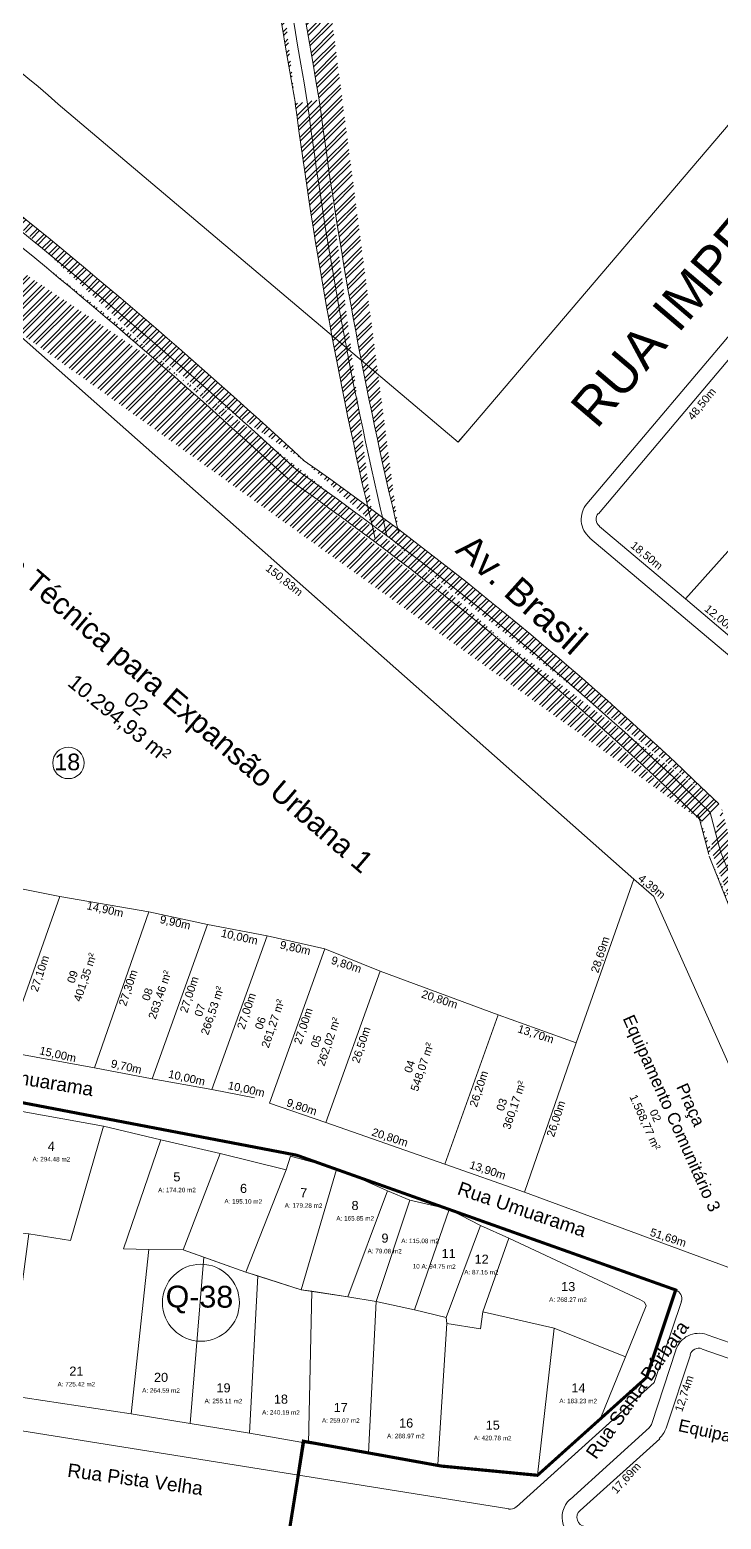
# Model space of a CAD drawing. Header units: metres. Extents: x 3808 to 8215, y 2374 to 6187.
# Drawn here: x 6947.7 to 7062, y 3753.2 to 3999.4 of the extents above; entities that cross this region are included whole.
import ezdxf
from ezdxf.enums import TextEntityAlignment as Align

# ---------------------------------------------------------------- set-up
doc = ezdxf.new("R2010")
doc.units = ezdxf.units.M
for name, color, linetype in [('0 - Cotas', 7, 'Continuous'), ('0 - CÓRREGO', 5, 'Continuous'), ('0 - Nome das Ruas', 7, 'Continuous'), ('0 - Número Dos Lotes', 7, 'Continuous'), ('0 - QUADRAS', 7, 'Continuous'), ('0 - Área Dos Lotes', 1, 'Continuous'), ('Fluxo', 170, 'Continuous'), ('Nomes-Ruas', 7, 'Continuous'), ('PDF_Boundary-Lotes', 7, 'Continuous'), ('PDF_CORREGO', 5, 'Continuous'), ('PDF_Meio-Fio', 32, 'Continuous'), ('PDF_Numeração_Quadras', 7, 'Continuous'), ('PDF_Perímetro', 5, 'Continuous'), ('PDF_REGIAO_POLILINHAS', 7, 'Continuous'), ('PDF_Text', 7, 'Continuous'), ('PDF_Vértices_Quadras', 7, 'Continuous'), ('vista', 7, 'Continuous')]:
    doc.layers.add(name, color=color, linetype=linetype)
doc.layers.add('0 - LINHAS DE QUADRA E LOTES', color=7, linetype='Continuous', lineweight=5)
doc.layers.add('PDF_IDENT_DAS_QUADRAS', color=40, linetype='Continuous', true_color=0xffbf00)
doc.layers.add('PDF_MEIO_FIO', color=7, linetype='Continuous', true_color=0xdd6e00)
doc.styles.add('PDF Arial', font='arial.ttf')
doc.styles.add('pedro', font='arial.ttf', dxfattribs={"height": 3})
doc.styles.add('REGUA100', font='arial.ttf')
doc.styles.get("Standard").update_dxf_attribs({"font": 'arial.ttf'})
pattern_1 = [(45, (-2381.88947562729, -48.24850846779464), (-1.01027881362028, 1.01027881362028), []), (45, (-2381.21595612729, -48.24850846779464), (-1.01027881362028, 1.01027881362028), [])]

msp = doc.modelspace()

# ---------------------------------------------------------------- hatches: boundary and pattern name
at = {"layer": '0 - CÓRREGO', "lineweight": 5}
h = msp.add_hatch(dxfattribs=at)
h.set_pattern_fill('ANSI32', color=256, scale=0.15)
h.set_pattern_definition(pattern_1)
edge = h.paths.add_edge_path()
edge.add_line((6960.809217895082, 4286.119097216542), (6963.75566739644, 4289.828752163669))
edge.add_line((6963.75566739644, 4289.828752163669), (6964.573617281086, 4287.471612378254))
edge.add_arc((6939.616213461934, 4278.504639535824), 22.51940058427133, 351.611340436754, 379.7629108119134)
edge.add_arc((6939.616213461934, 4278.504639535824), 26.51940058427133, 351.611340436754, 379.7629108119134)
edge.add_arc((22506.32079710884, 4680.805465402805), 15549.74618658065, 181.4958909241575, 181.8472040533053)
edge.add_arc((22506.32079710884, 4680.805465402805), 15545.74618658065, 181.4958909241575, 181.8472040533053)
edge.add_arc((8008.655046711727, 4261.554403087668), 1047.216031640977, 184.4951346136521, 189.580790023215)
edge.add_arc((8008.655046711727, 4261.554403087668), 1043.216031640977, 184.4951346136521, 189.580790023215)
edge.add_arc((9748.157511621615, 4465.982299793514), 2797.863790092237, 187.7782709550327, 189.854874081771)
edge.add_arc((9748.157511621615, 4465.982299793514), 2793.863790092237, 187.7782709550327, 189.854874081771)
edge.add_arc((7665.026298025401, 4073.659420045936), 678.9880633398619, 187.3150919157511, 193.4907100843166)
edge.add_arc((7665.026298025401, 4073.659420045936), 674.9880633398619, 187.3150919157511, 193.4907100843166)
h = msp.add_hatch(dxfattribs=at)
h.set_pattern_fill('ANSI32', color=256, scale=0.15)
h.set_pattern_definition(pattern_1)
edge = h.paths.add_edge_path()
edge.add_line((6746.705901864575, 4029.990698889178), (6743.151940442453, 4026.712168751607))
edge.add_arc((7694.232524978364, 8099.049466840124), 4177.923642019789, 256.8916253175823, 258.6357735789351)
edge.add_arc((7694.232524978364, 8099.049466840124), 4181.923642019789, 256.8543891551714, 258.6357735789351)
edge.add_arc((6841.241473086199, 3821.720435294137), 183.7420215388958, 72.21587906899022, 80.70423775826902)
edge.add_arc((6841.241473086199, 3821.720435294137), 179.7420215388958, 72.21587906899022, 80.70423775826902)
edge.add_arc((6885.628943879886, 3928.273109142275), 69.42826787569625, 48.83966313815961, 80.50570475681236)
edge.add_arc((6885.628943879886, 3928.273109142275), 65.42826787569625, 48.83966313815961, 80.50570475681236)
edge.add_arc((6330.096616958616, 3209.889192277755), 977.4401513045957, 47.28916405743337, 52.04690334720485)
edge.add_arc((6330.096616958616, 3209.889192277755), 973.4401513045957, 47.28916405743337, 52.04690334720485)
edge.add_arc((6665.936803858201, 3463.206726123866), 568.485486811312, 45.90158815338297, 54.89166515651734)
edge.add_arc((6665.936803858201, 3463.206726123866), 564.485486811312, 45.90158815338297, 54.89166515651734)
edge.add_line((7061.541812731276, 3871.462069836141), (7058.758241167528, 3868.589487487542))
at = {"layer": 'Fluxo', "lineweight": 5}
h = msp.add_hatch(dxfattribs=at)
h.set_pattern_fill('ANSI32', color=256, scale=0.15)
h.set_pattern_definition([(45, (-581.2740443711627, 256.0805453944058), (-1.01027881362028, 1.01027881362028), []), (45, (-580.6005248711626, 256.0805453944058), (-1.01027881362028, 1.01027881362028), [])])
edge = h.paths.add_edge_path()
edge.add_line((7150.681521946321, 3679.275331622927), (7170.255007865721, 3655.807379512847))
edge.add_line((7170.255007865721, 3655.807379512847), (7172.842412100941, 3652.840074120737))
edge.add_line((7172.842412100941, 3652.840074120737), (7167.183208311452, 3653.245339798402))
edge.add_line((7147.609722392052, 3676.713291908482), (7167.183208311452, 3653.245339798402))
edge.add_line((7137.967197079627, 3704.103175807438), (7150.924197773823, 3678.909007790946))
edge.add_line((7134.410045870355, 3702.273783756955), (7147.367046564551, 3677.079615740463))
edge.add_line((7130.18048445017, 3723.722515300839), (7138.047234871648, 3703.927097573595))
edge.add_line((7126.463257656857, 3722.245279718042), (7134.330008078335, 3702.449861990798))
edge.add_line((7120.398409490243, 3741.138083030729), (7130.064743341468, 3723.964915443978))
edge.add_line((7116.912664914335, 3739.176047161655), (7126.57899876556, 3722.002879574904))
edge.add_line((7113.298130102153, 3752.286415048084), (7120.342213812887, 3741.23183112248))
edge.add_line((7109.924776880957, 3750.136882995508), (7116.968860591692, 3739.082299069904))
edge.add_line((7099.973115115035, 3770.93596940377), (7113.23861582576, 3752.37455174264))
edge.add_line((7096.718790446626, 3768.610163962082), (7109.984291157351, 3750.048746300952))
edge.add_line((7092.629578795003, 3788.619757010119), (7096.382995662766, 3769.389922646512))
edge.add_line((7096.555493031133, 3789.386045082947), (7100.308909898896, 3770.156210719339))
edge.add_line((7086.856445415829, 3801.29193624278), (7092.76936239929, 3788.18068554032))
edge.add_line((7088.679618929606, 3802.114151748993), (7094.592535913068, 3789.002901046533))
edge.add_line((7090.502792443384, 3802.936367255207), (7096.415709426846, 3789.825116552747))
edge.add_line((7076.966333082729, 3825.112131258497), (7090.386083801718, 3803.157213415554))
edge.add_line((7073.553403338506, 3823.026007925376), (7086.973154057495, 3801.071090082433))
edge.add_line((7059.980961684984, 3862.819820267015), (7068.25904546183, 3841.944652481921))
edge.add_line((7058.214982637915, 3869.520206201571), (7059.905073180144, 3863.05149924731))
edge.add_line((7062.085071260888, 3870.531351122112), (7063.775161803116, 3864.062644167851))
edge.add_line((7063.699273298275, 3864.294323148147), (7071.977357075121, 3843.419155363054))
edge.add_line((7072.045998082421, 3843.214444478826), (7077.187665024562, 3824.601610148275))
edge.add_line((7068.190404454531, 3842.149363366149), (7073.332071396672, 3823.536529035598))

# ---------------------------------------------------------------- linework, layer by layer
at = {"layer": '0 - CÓRREGO', "lineweight": 5}
msp.add_line((7061.541812731276, 3871.462069836141), (7058.758241167528, 3868.589487487542), dxfattribs=at)
for centre, radius, start, end in [((9748.157511621615, 4465.982299793514), 2797.863790092237, 187.7782709550262, 189.8548740817819), ((9748.157511621615, 4465.982299793514), 2795.863790092237, 187.7782709550262, 189.8548740817819), ((9748.157511621615, 4465.982299793514), 2793.863790092237, 187.7782709550262, 189.8548740817819), ((7665.026298025401, 4073.659420045936), 678.9880633398619, 187.3150919157609, 193.4907100843166), ((7665.026298025401, 4073.659420045936), 676.9880633398619, 187.3150919157609, 193.4907100843166), ((7665.026298025401, 4073.659420045936), 674.9880633398619, 187.3150919157609, 193.4907100843166), ((6330.096616958616, 3209.889192277755), 977.4401513045957, 47.28916405742453, 52.04690334720485), ((6330.096616958616, 3209.889192277755), 975.4401513045957, 47.28916405742453, 52.04690334720485), ((6330.096616958616, 3209.889192277755), 973.4401513045957, 47.28916405742453, 52.04690334720485), ((6665.936803858201, 3463.206726123866), 566.485486811312, 45.90158815338751, 54.89166515652484), ((6665.936803858201, 3463.206726123866), 568.485486811312, 45.90158815338751, 54.89166515652484), ((6665.936803858201, 3463.206726123866), 564.485486811312, 45.90158815338751, 54.89166515652484)]:
    msp.add_arc(centre, radius, start, end, dxfattribs=at)
at = {"layer": '0 - LINHAS DE QUADRA E LOTES', "lineweight": 5}
msp.add_arc((6868.38866598679, 3895.107768801785), 124.5316989022546, 47.60213908670288, 79.92890279811142, dxfattribs=at)
at = {"layer": 'Defpoints', "lineweight": 5}
for points in [[(7018.504633032521, 3931.233305761965), (6952.357254542448, 3987.072001889723)], [(7018.466770285556, 3931.265267821092), (7020.084891286599, 3933.089832941445)]]:
    msp.add_lwpolyline(points, dxfattribs=at)
at = {"layer": 'PDF_Boundary-Lotes', "lineweight": 5}
for points in [[(6959.843157082026, 3818.177306794275), (6946.432199252898, 3820.598138196634), (6938.345967437846, 3801.354392006047), (6947.538571767688, 3800.374970080373), (6954.394597422636, 3799.275020342313)], [(6969.34553709792, 3815.94020468965), (6959.843157082026, 3818.177306794275), (6954.394597422636, 3799.275020342313), (6947.538571767688, 3800.374970080373), (6944.001282658494, 3773.706360450463), (6964.418123060964, 3770.649755187826), (6967.36300157729, 3797.810085816148), (6963.17633213058, 3797.871503316122)], [(6979.143777499251, 3813.634097043154), (6969.34553709792, 3815.94020468965), (6963.17633213058, 3797.871503316122), (6967.36300157729, 3797.810085816148), (6973.028283129191, 3797.757350521458)], [(6990.067609913101, 3810.982271865287), (6979.143777499251, 3813.634097043154), (6973.028283129191, 3797.757350521458), (6983.409157754716, 3794.025937025654)], [(6998.394255289945, 3811.01590652304), (6996.665096671913, 3811.627180031251), (6990.793892657769, 3813.204531125715), (6990.067609913101, 3810.982271865287), (6983.409157754716, 3794.025937025654), (6992.553284582612, 3791.144497716265)], [(7006.826419015174, 3807.489440186893), (7000.355501846868, 3810.329704555636), (6998.394255289945, 3811.01590652304), (6992.553284582612, 3791.144497716265), (7000.221273112679, 3789.95915332835)], [(7010.505668177487, 3805.965799689706), (7006.826419015174, 3807.489440186893), (7000.221273112679, 3789.95915332835), (7004.954349457671, 3789.208774573006)], [(7016.98567189247, 3804.412830086518), (7016.521496014687, 3804.562687004911), (7010.505668177487, 3805.965799689706), (7004.954349457671, 3789.208774573006), (7011.260114762986, 3787.800428792878)], [(7022.186373225194, 3801.744044839475), (7017.386075323705, 3804.257050250804), (7016.98567189247, 3804.412830086518), (7011.260114762986, 3787.800428792878), (7016.521829254293, 3786.5524061218)], [(7026.852513494278, 3799.636675954712), (7022.186373225194, 3801.744044839475), (7016.521829254293, 3786.5524061218), (7016.616595931421, 3785.53204697707), (7022.161635151536, 3784.696273571872), (7022.579521854136, 3787.468793181928)], [(7026.852513494278, 3799.636675954712), (7022.579521854136, 3787.468793181928), (7034.344241907717, 3784.766421036138), (7046.136102740539, 3780.040409530862), (7049.563948948216, 3788.495575103386), (7049.284477670756, 3789.080683134946), (7048.535597420186, 3789.525710616784)], [(6976.422827918711, 3796.528880587718), (6973.028283129191, 3797.757350521458), (6967.36300157729, 3797.810085816148), (6964.418123060964, 3770.649755187826), (6974.186059053695, 3769.016219688719)], [(6985.393406158934, 3793.438355186727), (6983.409157754716, 3794.025937025654), (6976.422827918711, 3796.528880587718), (6974.186059053695, 3769.016219688719), (6983.982919811045, 3767.417531871542)], [(6994.281753378652, 3790.886934122717), (6992.553284582612, 3791.144497716265), (6985.393406158934, 3793.438355186727), (6983.982919811045, 3767.417531871542), (6993.756778721098, 3765.720223925887)], [(7004.954349457671, 3789.208774573006), (7000.221273112679, 3789.95915332835), (6994.281753378652, 3790.886934122717), (6993.756778721098, 3765.720223925887), (7003.646336689607, 3764.162306707964)], [(7016.616595931421, 3785.53204697707), (7016.521829254293, 3786.5524061218), (7011.260114762986, 3787.800428792878), (7004.954349457671, 3789.208774573006), (7003.646336689607, 3764.162306707964), (7015.142741478382, 3762.271207615305)], [(7034.344241907717, 3784.766421036138), (7022.579521854136, 3787.468793181928), (7022.161635151536, 3784.696273571872), (7016.616595931421, 3785.53204697707), (7015.142741478382, 3762.271207615305), (7031.614086919712, 3760.488386159001)]]:
    msp.add_lwpolyline(points, close=True, dxfattribs=at)
msp.add_lwpolyline([(7042.050289508085, 3770.012554998008), (7046.136102740539, 3780.040409530862), (7034.344241907717, 3784.766421036138), (7031.614086919712, 3760.488386159001), (7037.136243153324, 3765.439516281472), (7041.853739073121, 3769.704848777928, 0.05760684462461117), (7042.018780515532, 3770.013648733855)], format="xyb", dxfattribs=at)
at = {"layer": 'PDF_CORREGO', "lineweight": 5}
for p, q in [((7060.150026949402, 3870.025778661841), (7061.84011749163, 3863.557071707581)), ((7058.214982637915, 3869.520206201571), (7059.905073180144, 3863.05149924731)), ((7059.980961684984, 3862.819820267015), (7068.25904546183, 3841.944652481921)), ((7061.84011749163, 3863.557071707581), (7070.118201268476, 3842.681903922487))]:
    msp.add_line(p, q, dxfattribs=at)
at = {"layer": 'PDF_IDENT_DAS_QUADRAS', "color": 7, "lineweight": 5}
msp.add_circle((6954.065936303504, 3878.202404807066), 2.596525339575952, dxfattribs=at)
at = {"layer": 'PDF_Meio-Fio', "lineweight": 5}
for points in [[(6910.656784284393, 3828.692718977365), (6913.550925870216, 3828.350450555953), (6991.773481203246, 3813.391995014003), (7054.470288400277, 3791.073899225046)], [(7055.384320513836, 3789.196953154593), (7050.90500207005, 3775.787779310838), (7032.654284282379, 3759.330705752513)], [(7026.858579688628, 3754.900911215056), (6897.835383315597, 3775.593629434554)], [(7050.90500207005, 3775.787779310838), (7028.110336950255, 3755.274459347653)], [(7031.648934601647, 3760.459461394389), (7041.651265720834, 3769.460915004398)]]:
    msp.add_lwpolyline(points, dxfattribs=at)
for centre, radius, start, end in [((7053.925053255646, 3789.672499149249), 1.517148750279239, 341.553119142363, 70.42718660951368), ((7040.614030852562, 3770.586673721869), 1.517128620975352, 311.9682439233499, 337.8084874095096), ((7027.044172976471, 3756.365467607301), 1.517203812719731, 260.892882564175, 311.9659105557424)]:
    msp.add_arc(centre, radius, start, end, dxfattribs=at)
at = {"layer": 'PDF_MEIO_FIO', "lineweight": 5}
for p, q in [((7039.746560692406, 3921.016285874472), (7095.687897022904, 3987.24095608925)), ((7177.286151394684, 3799.67294603994), (7040.260727386621, 3915.360452238117)), ((7087.998891402712, 3773.759430525315), (7059.616889882092, 3783.682847723648)), ((7054.47522293995, 3781.163430921999), (7050.516139394503, 3769.029096938546)), ((7050.10480603913, 3768.360680236067), (7036.993555336671, 3756.483429599722))]:
    msp.add_line(p, q, dxfattribs=at)
for centre, radius, start, end in [((7042.805804662142, 3918.4711336294), 3.984748381143245, 139.8278104618447, 229.828273021978), ((7058.254312404641, 3779.955407208173), 3.984522528053084, 70.74523284205914, 161.8713786994829), ((7049.051081459414, 3769.517215582134), 1.516357570459245, 312.2157810186634, 341.88002630489), ((7039.641484423121, 3753.527003012226), 3.984766849341566, 132.2156000436649, 262.7986952921834)]:
    msp.add_arc(centre, radius, start, end, dxfattribs=at)
at = {"layer": 'PDF_Numeração_Quadras', "lineweight": 5}
msp.add_circle((6975.964928835539, 3788.9927766683), 6.362953409393868, dxfattribs=at)
at = {"layer": 'PDF_Perímetro', "color": 1, "lineweight": 5}
msp.add_lwpolyline([(6702.515696223604, 3920.559042767668, 0.4981599755889964, 0.4981599755889964, 0), (6770.368676220774, 3864.886173449984, 0.4695406158127238, 0.4695406158127238, 0), (6789.557129999407, 3853.932453177047, 0.5300652634984775, 0.5300652634984775, 0), (6799.48271312313, 3850.255237929818, 0.4877521343677207, 0.4877521343677207, 0), (6820.268701125157, 3843.743419630071, 0.5278985257581943, 0.5278985257581943, 0), (6831.069531919252, 3841.72339600034, 0.5057750269998731, 0.5057750269998731, 0), (6853.92398550206, 3837.526332001485, 0.5278620894440016, 0.5278620894440016, 0), (6870.691536239822, 3835.497650045974, 0.4881117059724525, 0.4881117059724525, 0), (6899.750173540812, 3829.947128337554, 0.5277519106642188, 0.5277519106642188, 0), (6913.550925870216, 3828.350450555953, 0.5059318827093795, 0.5059318827093795, 0), (6991.790905044209, 3813.377532631698, 0.5018746974417003, 0.5018746974417003, 0), (7054.435440718348, 3791.10282398966, 0.5391622106651102, 0.5391622106651102, 0), (7049.604481825879, 3776.631830579931, 0.4944655432111261, 0.4944655432111261, 0), (7031.599624537407, 3760.470962318034, 0.5272882686978697, 0.5272882686978697, 0), (7015.682535637349, 3761.999728721146, 0.5141308202007501, 0.5141308202007501, 0), (6992.95004894131, 3766.095556043857, 0.5281321418702657, 0.5281321418702657, 0), (6989.100224858102, 3742.099466251543, 0.5096860700758394, 0.5096860700758394, 0)], format="xyseb", dxfattribs=at)
at = {"layer": 'PDF_Perímetro', "lineweight": 5}
for points in [[(7054.400593036412, 3791.131748754272), (7049.54070937933, 3776.625907662609), (7031.620009837031, 3760.424613712455)], [(6989.042375328875, 3742.029770887676), (6992.763964696999, 3766.367724760012)]]:
    msp.add_lwpolyline(points, dxfattribs=at)
at = {"layer": 'PDF_REGIAO_POLILINHAS', "lineweight": 5}
for p, q in [((6934.302135622341, 3959.173944088171), (7047.521641688289, 3859.01427205526)), ((7041.700394130422, 3919.370952452987), (7073.01314580806, 3956.545204444667)), ((7056.045644898994, 3905.334201700941), (7089.415063353491, 3942.714120370308)), ((7089.415063353491, 3942.714120370308), (7056.045644898994, 3905.334201700941)), ((7056.045644898994, 3905.334201700941), (7041.854644138685, 3917.262869006709)), ((7065.197812056006, 3897.570284618309), (7056.045644898994, 3905.334201700941)), ((6936.153135721513, 3859.425605410632), (6952.657886605785, 3856.134938567662)), ((6952.657886605785, 3856.134938567662), (6936.153135721513, 3859.425605410632)), ((7038.009557845328, 3831.917687270176), (7047.521641688289, 3859.01427205526)), ((7047.521641688289, 3859.01427205526), (7038.009557845328, 3831.917687270176)), ((7047.521641688289, 3859.01427205526), (7050.812308531261, 3856.134938567662)), ((6952.657886605785, 3856.134938567662), (6943.608552787616, 3830.529437195799)), ((6943.608552787616, 3830.529437195799), (6952.657886605785, 3856.134938567662)), ((6952.657886605785, 3856.134938567662), (6967.363054060307, 3853.615521766013)), ((6967.363054060307, 3853.615521766013), (6952.657886605785, 3856.134938567662)), ((7050.812308531261, 3856.134938567662), (7078.371643341136, 3794.383518592546)), ((6967.363054060307, 3853.615521766013), (6958.365136911561, 3827.804353716464)), ((6958.365136911561, 3827.804353716464), (6967.363054060307, 3853.615521766013)), ((6977.029387911533, 3851.507438319735), (6967.363054060307, 3853.615521766013)), ((6977.029387911533, 3851.507438319735), (6967.928637423945, 3826.004770286714)), ((6967.928637423945, 3826.004770286714), (6977.029387911533, 3851.507438319735)), ((6977.029387911533, 3851.507438319735), (6986.901388440444, 3849.656438220563)), ((6986.901388440444, 3849.656438220563), (6977.029387911533, 3851.507438319735)), ((6986.901388440444, 3849.656438220563), (6977.749221283434, 3824.205186856964)), ((6977.749221283434, 3824.205186856964), (6986.901388440444, 3849.656438220563)), ((6986.901388440444, 3849.656438220563), (6996.464888952828, 3847.496938104864)), ((6996.464888952828, 3847.496938104864), (6986.901388440444, 3849.656438220563)), ((6996.464888952828, 3847.496938104864), (6987.312721795816, 3821.994270071844)), ((6987.312721795816, 3821.994270071844), (6996.464888952828, 3847.496938104864)), ((6996.464888952828, 3847.496938104864), (7005.565639440417, 3843.794937906522)), ((7005.565639440417, 3843.794937906522), (6996.464888952828, 3847.496938104864)), ((7005.565639440417, 3843.794937906522), (6996.619138961091, 3818.755019898295)), ((6996.619138961091, 3818.755019898295), (7005.565639440417, 3843.794937906522)), ((7005.565639440417, 3843.794937906522), (7025.103973820554, 3836.596604187525)), ((7025.103973820554, 3836.596604187525), (7005.565639440417, 3843.794937906522)), ((7025.103973820554, 3836.596604187525), (7016.260306680072, 3811.916602865248)), ((7016.260306680072, 3811.916602865248), (7025.103973820554, 3836.596604187525)), ((7025.103973820554, 3836.596604187525), (7038.009557845328, 3831.917687270176)), ((7038.009557845328, 3831.917687270176), (7025.103973820554, 3836.596604187525)), ((6958.365136911561, 3827.804353716464), (6943.608552787616, 3830.529437195799)), ((7038.009557845328, 3831.917687270176), (7029.422974051952, 3807.28910261732)), ((7029.422974051952, 3807.28910261732), (7038.009557845328, 3831.917687270176)), ((6967.928637423945, 3826.004770286714), (6958.365136911561, 3827.804353716464)), ((6977.749221283434, 3824.205186856964), (6967.928637423945, 3826.004770286714)), ((6984.844721663588, 3822.868353452009), (6977.749221283434, 3824.205186856964)), ((6996.619138961091, 3818.755019898295), (6987.312721795816, 3821.994270071844)), ((7016.260306680072, 3811.916602865248), (6996.619138961091, 3818.755019898295)), ((7029.422974051952, 3807.28910261732), (7016.260306680072, 3811.916602865248)), ((7078.011726655185, 3789.344684989248), (7029.422974051952, 3807.28910261732)), ((7058.79422317135, 3781.317680930263), (7087.176224691969, 3771.394263731931)), ((7052.881306187887, 3768.257846897224), (7056.891806402758, 3780.392180880678)), ((7038.638888758157, 3754.632429500551), (7051.801556130037, 3766.509680136896))]:
    msp.add_line(p, q, dxfattribs=at)
for centre, radius, start, end in [((7042.805885904515, 3918.471186388553), 1.516799626892841, 139.8288032953244, 229.828350580456), ((7058.254360645316, 3779.955055807311), 1.516861880627416, 70.74598212344715, 161.8709588893731), ((7049.050157577615, 3769.517990069404), 3.985539910495793, 312.2178651101097, 341.8698149846606), ((7039.649302342602, 3753.523331278231), 1.524754936392759, 132.3408850896949, 262.9270777392581)]:
    msp.add_arc(centre, radius, start, end, dxfattribs=at)
at = {"layer": 'PDF_Vértices_Quadras', "lineweight": 5}
msp.add_lwpolyline([(7054.400593036412, 3791.131748754272), (7049.54070937933, 3776.625907662609), (7031.620009837031, 3760.424613712455)], dxfattribs=at)
at = {"layer": 'vista', "lineweight": 5}
msp.add_line((7018.504633032521, 3931.233305761965), (7085.054816744677, 4009.418136975171), dxfattribs=at)

# ---------------------------------------------------------------- texts
at = {"layer": '0 - Cotas', "lineweight": 5}
for s, height, rotation, p in [('48,50m', 1.322445201168, 50.78170620082344, (7057.299922777308, 3934.754790279411)), ('18,50m', 1.322445201168, 320.7817062008234, (7046.840499590803, 3913.928922454758)), ('150,83m', 1.322445201168, 321.5750155804138, (6986.52920367728, 3910.146131679076)), ('12,00m', 1.322445201168, 320.7817062008234, (7059.061984695042, 3903.466733750962)), ('4,39m', 1.322445201168, 320.5343442502474, (7048.097131837322, 3858.898953932682)), ('14,90m', 1.322445201167999, 347.3854940673588, (6956.988649391514, 3854.041916314429)), ('9,90m', 1.322445201167999, 347.3854940673588, (6969.077197965097, 3851.771750803407)), ('10,00m', 1.322445201167999, 347.3854940673588, (6979.201342361211, 3849.495056684713)), ('9,80m', 1.322445201167999, 347.3854940673588, (6988.922505420126, 3847.560962178893)), ('28,69m', 1.322445201168, 71.80425444372776, (7041.620849712476, 3843.385840624346)), ('27,10m', 1.322445201168, 71.80425444372776, (6948.987861815897, 3840.265230563846)), ('9,80m', 1.322445201168, 341.8628510268387, (6997.3617877923, 3845.059276787583)), ('27,30m', 1.322445201168, 71.80425444372776, (6963.585807662831, 3837.907032583013)), ('27,00m', 1.322445201168, 71.80425444372776, (6973.69231045488, 3836.788009805103)), ('20,80m', 1.322445201168, 341.8628510268387, (7012.290378091681, 3839.472739696354)), ('27,00m', 1.322445201168, 71.80425444372776, (6983.150439089609, 3834.069606158852)), ('27,00m', 1.322445201168, 71.80425444372776, (6992.545667731013, 3831.591666273974)), ('26,50m', 1.322445201168, 71.80425444372776, (7002.104759328887, 3828.481914753283)), ('13,70m', 1.322445201168, 341.8628510268387, (7028.196590811901, 3833.732420567148)), ('15,00m', 1.322445201167999, 347.3854940673588, (6949.172619766875, 3830.078781028627)), ('9,70m', 1.322445201167999, 347.3854940673588, (6960.989618004895, 3827.932855495498)), ('10,00m', 1.322445201167999, 347.3854940673588, (6970.474560195648, 3826.209477430483)), ('10,00m', 1.322445201167999, 347.3854940673588, (6980.331902139626, 3824.32836882204)), ('26,20m', 1.322445201168, 71.80425444372776, (7021.555681260476, 3821.209379076274)), ('9,80m', 1.322445201168, 341.8628510268387, (6989.993610998393, 3821.525206542058)), ('26,00m', 1.322445201168, 71.80425444372776, (7034.308424662294, 3816.262274744013)), ('20,80m', 1.322445201168, 341.8628510268387, (7004.082229647915, 3816.656664004989)), ('13,90m', 1.322445201168, 341.8628510268387, (7020.237906004165, 3811.243282892967)), ('51,69m', 1.322445201168, 341.8628510268387, (7050.073454085333, 3800.097534840195)), ('12,74m', 1.322445201168, 71.80425444372776, (7055.501939673052, 3770.851159656441)), ('17,69m', 1.322445201168, 47.70233047119719, (7044.633117216516, 3757.305182266507))]:
    msp.add_text(s, height=height, rotation=rotation, dxfattribs=at).set_placement(p)
at = {"layer": '0 - Nome das Ruas', "lineweight": 5}
msp.add_text('Av. Brasil', height=4.426438328897151, rotation=318.1966883046413, dxfattribs=at).set_placement((7017.827016820716, 3913.151221032979))
at = {"layer": '0 - Número Dos Lotes', "lineweight": 5}
for s, height, rotation, p in [('09', 1.322445201168, 71.42628516364655, (6955.033357365956, 3841.677896804311)), ('08', 1.322445201168, 71.42628516364655, (6967.409243302914, 3838.77926562409)), ('07', 1.322445201168, 71.42628516364655, (6976.086162178989, 3836.158656459736)), ('06', 1.322445201168, 71.42628516364655, (6986.090911394883, 3834.024951650304)), ('Equipamento Comunitário 3', 2.037669845027127, 294.1535869636734, (7045.643488413522, 3835.992863269323)), ('05', 1.322445201168, 71.42628516364655, (6995.303264519153, 3831.020659876708)), ('04', 1.322445201168, 71.42628516364655, (7010.751918372366, 3826.847155826042)), ('Praça', 2.037669845027127, 294.1535869636734, (7054.471403045848, 3824.69187941498)), ('03', 1.322445201168, 71.42628516364655, (7025.979814570323, 3820.55064699637)), ('Equipamento Comunitário 4', 2.037669845027127, 347.5346601814571, (7054.722243371924, 3767.807193416129))]:
    msp.add_text(s, height=height, rotation=rotation, dxfattribs=at).set_placement(p)
at = {"layer": '0 - QUADRAS', "lineweight": 5}
msp.add_text('18', height=2.755094169099999, dxfattribs=at).set_placement((6951.734031221807, 3876.99274380522))
at = {"layer": '0 - Área Dos Lotes', "lineweight": 5}
for s, height, rotation, p in [('Reserva Técnica para Expansão Urbana 1', 3.5412, 319.3743310318605, (6931.584100427609, 3920.609816493806)), ('10.294,93 m²', 2.5, 320.7817062008235, (6953.756424176571, 3891.115243220184)), ('02', 2.5, 320.7817062008235, (6962.972943804613, 3888.287236391194)), ('401,35 m²', 1.322445201168, 71.42628516364655, (6956.098315137405, 3838.64415757306)), ('263,46 m²', 1.322445201168, 71.42628516364655, (6968.474201074362, 3835.745526392839)), ('266,53 m²', 1.322445201168, 71.42628516364655, (6977.151119950436, 3833.124917228485)), ('261,27 m²', 1.322445201168, 71.42628516364655, (6987.155869166331, 3830.991212419053)), ('262,02 m²', 1.322445201168, 71.42628516364655, (6996.368222290602, 3827.986920645457)), ('548,07 m²', 1.322445201168, 71.42628516364655, (7011.816876143815, 3823.81341659479)), ('360,17 m²', 1.322445201168, 71.42628516364655, (7027.044772341772, 3817.51690776512)), ('1.568,77 m²', 1.322445201168, 294.1491021156992, (7046.770961176001, 3823.049826540721)), ('02', 1.322445201168, 294.1491021156992, (7050.07288215252, 3820.589876448238))]:
    msp.add_text(s, height=height, rotation=rotation, dxfattribs=at).set_placement(p)
at = {"layer": 'Nomes-Ruas', "lineweight": 5, "style": 'REGUA100'}
for s, height, rotation, p in [('Rua Umuarama', 2.249999999999999, 350.7134724004634, (6936.091204379895, 3826.700613340268)), ('Rua Umuarama', 2.249999999999999, 341.1936714227998, (7018.177126362664, 3806.947384666557)), ('Rua Santa Bárbara', 2.25, 54.90922441408512, (7041.271475881083, 3762.961754076088)), ('Rua Pista Velha', 2.25, 352.1125740263629, (6953.794599635504, 3760.247373782004))]:
    msp.add_text(s, height=height, rotation=rotation, dxfattribs=at).set_placement(p)
at = {"layer": 'PDF_Text', "lineweight": 5, "attachment_point": 7, "style": 'PDF Arial'}
for s, insert, char_height, rotation in [('4', (6950.637208412766, 3814.106169786212), 1.500019463209133, 358.96696227770315), ('5', (6971.435832279748, 3809.001485958109), 1.500019463209133, 2.125800259113993), ('6', (6982.414748447011, 3807.126762774061), 1.500019463209133, 358.96696227770315), ('7', (6992.355306744651, 3806.434875423211), 1.500019463209133, 358.96696227770315), ('8', (7000.848030267255, 3804.304029435689), 1.500019463209133, 358.96696227770315), ('9', (7005.787314555083, 3798.909418095162), 1.500019463209133, 358.9669622777014), ('11', (7015.737244879997, 3796.385208724468), 1.500019463209133, 359.675759555291), ('12', (7021.195509806274, 3795.444892273467), 1.500019463209133, 359.829231920872), ('Q-38', (6970.118638845283, 3787.235610028484), 3.600058137157057, 359.7254254645357), ('13', (7035.509268788742, 3790.895803589047), 1.500019463209133, 359.829231920872), ('21', (6954.217814103818, 3776.938679284764), 1.500019463209133, 359.8292319208699), ('20', (6968.205745277798, 3775.897075511944), 1.500019463209133, 359.675759555291), ('19', (6978.53062171532, 3774.154453342109), 1.500019463209133, 359.8292319208699), ('18', (6988.032625565763, 3772.271062246803), 1.500019463209133, 0.5439075007671822), ('14', (7037.194615884738, 3774.160642172231), 1.500019463209133, 359.829231920872), ('17', (6997.904176073332, 3770.929607463895), 1.500019463209133, 359.6757595552919), ('16', (7008.723390493812, 3768.339410389832), 1.500019463209133, 359.8292319208699), ('15', (7023.034869477279, 3767.996214424839), 1.500019463209133, 359.829231920872)]:
    msp.add_mtext(s, dxfattribs=dict(at, insert=insert, char_height=char_height, rotation=rotation))
at = {"layer": 'PDF_Text', "color": 1, "lineweight": 5, "char_height": 0.7499936912105948, "attachment_point": 7, "style": 'PDF Arial'}
for s, insert, rotation in [('A: 294.48 m2', (6948.129770447008, 3812.349143594437), 359.68104075747397), ('A: 174.20 m2', (6968.898607964281, 3807.234740848752), 0.005442843568278632), ('A: 195.10 m2', (6979.843933587433, 3805.388956326898), 359.41759351881115), ('A: 179.28 m2', (6989.812963288475, 3804.706774430641), 359.41759351880955), ('A: 165.85 m2', (6998.341045662707, 3802.572145471255), 359.68104075747397), ('A: 115.08 m2', (7009.075630202898, 3798.841421797444), 359.6810407574736), ('A: 79.08 m2', (7003.506447981733, 3797.166378396693), 359.4668972630896), ('10 A: 94.75 m2', (7010.96522078595, 3794.647360625609), 359.3624803316255), ('A: 87.15 m2', (7019.494128685284, 3793.666243750339), 359.75799838554906), ('A: 268.27 m2', (7033.517950451752, 3789.147534913921), 359.41759351880955), ('A: 725.42 m2', (6952.261397495197, 3775.13633895678), 0.005442843569090271), ('A: 264.59 m2', (6966.249399787071, 3774.119881286026), 359.6810407574736), ('A: 255.11 m2', (6976.574208868741, 3772.377259467778), 359.68104075747397), ('A: 240.19 m2', (6986.075899062645, 3770.493867277819), 359.6810407574736), ('A: 183.23 m2', (7035.203280408664, 3772.387226872479), 359.6810407574738), ('A: 259.07 m2', (6995.976613043801, 3769.162115081464), 359.6810407574736), ('A: 288.97 m2', (7006.732143278491, 3766.591141177297), 359.74171193684975), ('A: 420.78 m2', (7021.0724759049, 3766.282793431644), 359.41759351880955)]:
    msp.add_mtext(s, dxfattribs=dict(at, insert=insert, rotation=rotation))
at = {"layer": 'vista', "lineweight": 5, "style": 'pedro'}
msp.add_text('RUA IMPERATRIZ', height=6.240000000000001, rotation=49.59588768666461, dxfattribs=at).set_placement((7036.619165456505, 3937.266813671544), align=Align.TOP_LEFT)

doc.saveas('drawing.dxf')
